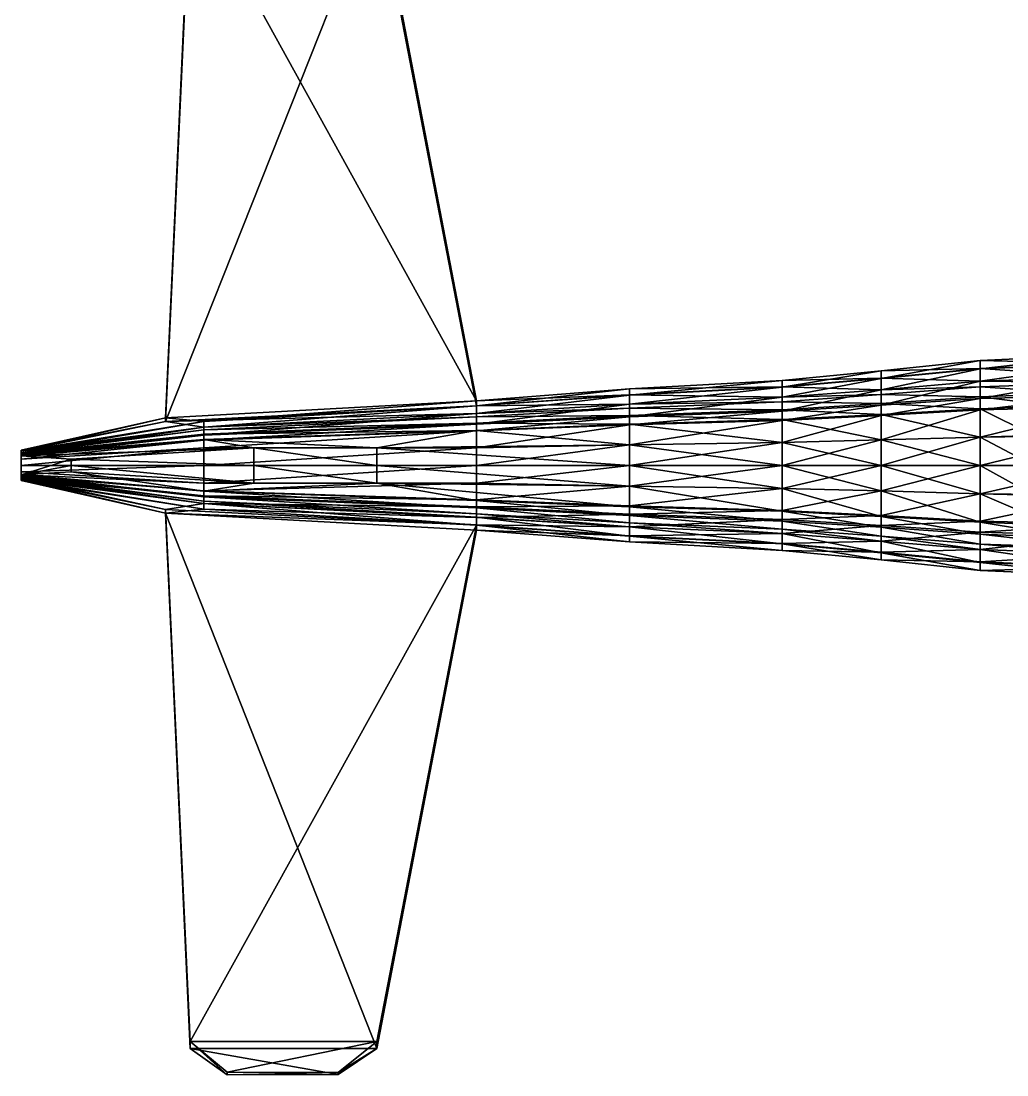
# Model space of a CAD drawing. Header units: metres. Extents: x -3.91 to 3.91, y -4.71 to 4.71.
# Drawn here: x -3.913 to -1.047, y -1.773 to 1.293 of the extents above; entities that cross this region are included whole.
import ezdxf

# ---------------------------------------------------------------- set-up
doc = ezdxf.new("R2010")
doc.units = ezdxf.units.M

msp = doc.modelspace()

# ---------------------------------------------------------------- linework, layer by layer
for points in [[(-2.5889, 0.1881), (-3.4933, 0.1386), (-3.4212, 1.6966), (-2.5889, 0.1881)], [(-3.4933, 0.1386), (-3.4212, 1.6758), (-3.4212, 1.6966), (-3.4933, 0.1386)], [(-2.5889, 0.1881), (-3.4212, 1.6966), (-2.8785, 1.6967), (-2.5889, 0.1881)], [(-2.5889, 0.1737), (-2.5889, 0.1881), (-2.8785, 1.6967), (-2.5889, 0.1737)], [(-2.5889, 0.1737), (-2.8785, 1.6967), (-2.8785, 1.676), (-2.5889, 0.1737)], [(-3.4933, 0.128), (-2.5889, 0.1737), (-2.8785, 1.676), (-3.4933, 0.128)], [(-3.4933, 0.128), (-2.8785, 1.676), (-3.4212, 1.6758), (-3.4933, 0.128)], [(-3.4933, 0.1386), (-3.4933, 0.128), (-3.4212, 1.6758), (-3.4933, 0.1386)], [(-0.7651, 0.2969), (-0.7651, 0.3216), (-1.1246, 0.3055), (-0.7651, 0.2969)], [(-0.7651, 0.3216), (-0.7651, 0.2956), (-1.1246, 0.2808), (-0.7651, 0.3216)], [(-0.7651, 0.3216), (-1.1246, 0.2808), (-1.1246, 0.3055), (-0.7651, 0.3216)], [(-1.1246, 0.282), (-1.1246, 0.3055), (-1.4124, 0.2749), (-1.1246, 0.282)], [(-1.1246, 0.3055), (-1.1246, 0.2808), (-1.4124, 0.2528), (-1.1246, 0.3055)], [(-1.1246, 0.3055), (-1.4124, 0.2528), (-1.4124, 0.2749), (-1.1246, 0.3055)], [(-1.1246, 0.2448), (-1.1246, 0.282), (-1.4124, 0.2538), (-1.1246, 0.2448)], [(-1.1246, 0.282), (-1.4124, 0.2749), (-1.4124, 0.2538), (-1.1246, 0.282)], [(-1.1246, 0.2808), (-1.1246, 0.2448), (-1.4124, 0.2203), (-1.1246, 0.2808)], [(-1.1246, 0.2808), (-1.4124, 0.2203), (-1.4124, 0.2528), (-1.1246, 0.2808)], [(-0.7651, 0.2969), (-1.1246, 0.3055), (-1.1246, 0.282), (-0.7651, 0.2969)], [(-0.7651, 0.2577), (-0.7651, 0.2969), (-1.1246, 0.282), (-0.7651, 0.2577)], [(-0.7651, 0.2956), (-0.7651, 0.2577), (-1.1246, 0.2448), (-0.7651, 0.2956)], [(-0.7651, 0.2956), (-1.1246, 0.2448), (-1.1246, 0.2808), (-0.7651, 0.2956)], [(-0.7651, 0.2577), (-1.1246, 0.282), (-1.1246, 0.2448), (-0.7651, 0.2577)], [(-1.7001, 0.2284), (-1.7001, 0.2474), (-2.1435, 0.2227), (-1.7001, 0.2284)], [(-1.7001, 0.2474), (-1.7001, 0.2275), (-2.1435, 0.2047), (-1.7001, 0.2474)], [(-1.7001, 0.2474), (-2.1435, 0.2047), (-2.1435, 0.2227), (-1.7001, 0.2474)], [(-1.4124, 0.2538), (-1.4124, 0.2749), (-1.7001, 0.2474), (-1.4124, 0.2538)], [(-1.4124, 0.2749), (-1.4124, 0.2528), (-1.7001, 0.2275), (-1.4124, 0.2749)], [(-1.4124, 0.2749), (-1.7001, 0.2275), (-1.7001, 0.2474), (-1.4124, 0.2749)], [(-1.4124, 0.2203), (-1.4124, 0.2538), (-1.7001, 0.2284), (-1.4124, 0.2203)], [(-1.4124, 0.2538), (-1.7001, 0.2474), (-1.7001, 0.2284), (-1.4124, 0.2538)], [(-1.4124, 0.2528), (-1.4124, 0.2203), (-1.7001, 0.1983), (-1.4124, 0.2528)], [(-1.4124, 0.2528), (-1.7001, 0.1983), (-1.7001, 0.2275), (-1.4124, 0.2528)], [(-1.1246, 0.2448), (-1.4124, 0.2538), (-1.4124, 0.2203), (-1.1246, 0.2448)], [(-0.7651, 0.2577), (-0.7651, 0.2046), (-1.1246, 0.1943), (-0.7651, 0.2577)], [(-0.7651, 0.2577), (-1.1246, 0.1943), (-1.1246, 0.2448), (-0.7651, 0.2577)], [(-0.7651, 0.2408), (-0.7651, 0.2577), (-1.1246, 0.2448), (-0.7651, 0.2408)], [(-2.1435, 0.2056), (-2.1435, 0.2227), (-2.5889, 0.1881), (-2.1435, 0.2056)], [(-2.1435, 0.2227), (-2.1435, 0.2047), (-2.5889, 0.173), (-2.1435, 0.2227)], [(-2.1435, 0.2227), (-2.5889, 0.173), (-2.5889, 0.1881), (-2.1435, 0.2227)], [(-1.7001, 0.1983), (-1.7001, 0.2284), (-2.1435, 0.2056), (-1.7001, 0.1983)], [(-1.7001, 0.2284), (-2.1435, 0.2227), (-2.1435, 0.2056), (-1.7001, 0.2284)], [(-1.7001, 0.2275), (-1.7001, 0.1983), (-2.1435, 0.1785), (-1.7001, 0.2275)], [(-1.7001, 0.2275), (-2.1435, 0.1785), (-2.1435, 0.2047), (-1.7001, 0.2275)], [(-1.4124, 0.2203), (-1.7001, 0.2284), (-1.7001, 0.1983), (-1.4124, 0.2203)], [(-1.4124, 0.2059), (-1.4124, 0.2203), (-1.7001, 0.1983), (-1.4124, 0.2059)], [(-1.4124, 0.2203), (-1.4124, 0.1749), (-1.7001, 0.1574), (-1.4124, 0.2203)], [(-1.4124, 0.2203), (-1.7001, 0.1574), (-1.7001, 0.1983), (-1.4124, 0.2203)], [(-1.1246, 0.2448), (-1.1246, 0.1943), (-1.4124, 0.1749), (-1.1246, 0.2448)], [(-1.1246, 0.2448), (-1.4124, 0.1749), (-1.4124, 0.2203), (-1.1246, 0.2448)], [(-1.1246, 0.2288), (-1.1246, 0.2448), (-1.4124, 0.2203), (-1.1246, 0.2288)], [(-1.1246, 0.1998), (-1.1246, 0.2288), (-1.4124, 0.2059), (-1.1246, 0.1998)], [(-1.1246, 0.2288), (-1.4124, 0.2203), (-1.4124, 0.2059), (-1.1246, 0.2288)], [(-0.7651, 0.2408), (-1.1246, 0.2448), (-1.1246, 0.2288), (-0.7651, 0.2408)], [(-0.8494, 0.2104), (-0.7651, 0.2408), (-1.1246, 0.2288), (-0.8494, 0.2104)], [(-0.8494, 0.2104), (-1.1246, 0.2288), (-1.1246, 0.1998), (-0.8494, 0.2104)], [(-2.5889, 0.1881), (-3.3816, 0.1275), (-3.4933, 0.1386), (-2.5889, 0.1881)], [(-2.5889, 0.1881), (-2.5889, 0.173), (-3.3816, 0.1275), (-2.5889, 0.1881)], [(-2.1435, 0.1784), (-2.1435, 0.2056), (-2.5889, 0.1737), (-2.1435, 0.1784)], [(-2.1435, 0.2056), (-2.5889, 0.1881), (-2.5889, 0.1737), (-2.1435, 0.2056)], [(-2.1435, 0.2047), (-2.1435, 0.1785), (-2.5889, 0.151), (-2.1435, 0.2047)], [(-2.1435, 0.2047), (-2.5889, 0.151), (-2.5889, 0.173), (-2.1435, 0.2047)], [(-1.7001, 0.1983), (-2.1435, 0.2056), (-2.1435, 0.1784), (-1.7001, 0.1983)], [(-1.7001, 0.1853), (-1.7001, 0.1983), (-2.1435, 0.1784), (-1.7001, 0.1853)], [(-1.7001, 0.1983), (-1.7001, 0.1574), (-2.1435, 0.1417), (-1.7001, 0.1983)], [(-1.7001, 0.1983), (-2.1435, 0.1417), (-2.1435, 0.1785), (-1.7001, 0.1983)], [(-1.7001, 0.1619), (-1.7001, 0.1853), (-2.1435, 0.1668), (-1.7001, 0.1619)], [(-1.7001, 0.1853), (-2.1435, 0.1784), (-2.1435, 0.1668), (-1.7001, 0.1853)], [(-1.4124, 0.1798), (-1.4124, 0.2059), (-1.7001, 0.1853), (-1.4124, 0.1798)], [(-1.4124, 0.2059), (-1.7001, 0.1983), (-1.7001, 0.1853), (-1.4124, 0.2059)], [(-1.4124, 0.1798), (-1.7001, 0.1853), (-1.7001, 0.1619), (-1.4124, 0.1798)], [(-1.1246, 0.1998), (-1.4124, 0.2059), (-1.4124, 0.1798), (-1.1246, 0.1998)], [(-1.1246, 0.1646), (-1.1246, 0.1998), (-1.4124, 0.1798), (-1.1246, 0.1646)], [(-1.1246, 0.1943), (-1.1246, 0.1619), (-1.4124, 0.1457), (-1.1246, 0.1943)], [(-1.1246, 0.1943), (-1.4124, 0.1457), (-1.4124, 0.1749), (-1.1246, 0.1943)], [(-0.9119, 0.1733), (-0.8494, 0.2104), (-1.1246, 0.1998), (-0.9119, 0.1733)], [(-0.7651, 0.2046), (-0.7651, 0.1704), (-1.1246, 0.1619), (-0.7651, 0.2046)], [(-0.7651, 0.2046), (-1.1246, 0.1619), (-1.1246, 0.1943), (-0.7651, 0.2046)], [(-0.9119, 0.1733), (-1.1246, 0.1998), (-1.1246, 0.1646), (-0.9119, 0.1733)], [(-2.5889, 0.1509), (-2.5889, 0.1737), (-3.4933, 0.128), (-2.5889, 0.1509)], [(-2.5889, 0.173), (-2.5889, 0.151), (-3.3816, 0.1112), (-2.5889, 0.173)], [(-2.5889, 0.173), (-3.3816, 0.1112), (-3.3816, 0.1275), (-2.5889, 0.173)], [(-2.1435, 0.1785), (-2.1435, 0.1417), (-2.5889, 0.1201), (-2.1435, 0.1785)], [(-2.1435, 0.1785), (-2.5889, 0.1201), (-2.5889, 0.151), (-2.1435, 0.1785)], [(-2.1435, 0.1668), (-2.1435, 0.1784), (-2.5889, 0.1509), (-2.1435, 0.1668)], [(-2.1435, 0.1784), (-2.5889, 0.1737), (-2.5889, 0.1509), (-2.1435, 0.1784)], [(-2.1435, 0.1457), (-2.1435, 0.1668), (-2.5889, 0.1411), (-2.1435, 0.1457)], [(-2.1435, 0.1668), (-2.5889, 0.1509), (-2.5889, 0.1411), (-2.1435, 0.1668)], [(-1.7001, 0.1619), (-2.1435, 0.1668), (-2.1435, 0.1457), (-1.7001, 0.1619)], [(-1.7001, 0.1333), (-1.7001, 0.1619), (-2.1435, 0.1457), (-1.7001, 0.1333)], [(-1.7001, 0.1574), (-1.7001, 0.1311), (-2.1435, 0.118), (-1.7001, 0.1574)], [(-1.7001, 0.1574), (-2.1435, 0.118), (-2.1435, 0.1417), (-1.7001, 0.1574)], [(-1.4124, 0.1481), (-1.4124, 0.1798), (-1.7001, 0.1619), (-1.4124, 0.1481)], [(-1.4124, 0.1749), (-1.4124, 0.1457), (-1.7001, 0.1311), (-1.4124, 0.1749)], [(-1.4124, 0.1749), (-1.7001, 0.1311), (-1.7001, 0.1574), (-1.4124, 0.1749)], [(-1.4124, 0.1481), (-1.7001, 0.1619), (-1.7001, 0.1333), (-1.4124, 0.1481)], [(-1.1246, 0.1646), (-1.4124, 0.1798), (-1.4124, 0.1481), (-1.1246, 0.1646)], [(-1.1246, 0.0824), (-1.1246, 0.1646), (-1.4124, 0.1481), (-1.1246, 0.0824)], [(-1.1246, 0.1619), (-1.1246, 0.0824), (-1.4124, 0.0742), (-1.1246, 0.1619)], [(-1.1246, 0.1619), (-1.4124, 0.0742), (-1.4124, 0.1457), (-1.1246, 0.1619)], [(-0.9686, 0.0867), (-0.9119, 0.1733), (-1.1246, 0.1646), (-0.9686, 0.0867)], [(-0.7651, 0.1704), (-0.7651, 0.0867), (-1.1246, 0.0824), (-0.7651, 0.1704)], [(-0.7651, 0.1704), (-1.1246, 0.0824), (-1.1246, 0.1619), (-0.7651, 0.1704)], [(-0.9686, 0.0867), (-1.1246, 0.1646), (-1.1246, 0.0824), (-0.9686, 0.0867)], [(-3.4933, 0.128), (-3.4933, 0.1386), (-3.9128, 0.044), (-3.4933, 0.128)], [(-3.4933, 0.1386), (-3.3816, 0.1275), (-3.9128, 0.0411), (-3.4933, 0.1386)], [(-3.4933, 0.1386), (-3.9128, 0.0411), (-3.9128, 0.044), (-3.4933, 0.1386)], [(-3.3816, 0.1112), (-3.4933, 0.128), (-3.9128, 0.0413), (-3.3816, 0.1112)], [(-3.4933, 0.128), (-3.9128, 0.044), (-3.9128, 0.0413), (-3.4933, 0.128)], [(-3.3816, 0.1275), (-3.3816, 0.1112), (-3.9128, 0.037), (-3.3816, 0.1275)], [(-3.3816, 0.1275), (-3.9128, 0.037), (-3.9128, 0.0411), (-3.3816, 0.1275)], [(-2.5889, 0.1509), (-3.4933, 0.128), (-3.3816, 0.1112), (-2.5889, 0.1509)], [(-2.5889, 0.151), (-2.5889, 0.1201), (-3.3816, 0.0885), (-2.5889, 0.151)], [(-2.5889, 0.151), (-3.3816, 0.0885), (-3.3816, 0.1112), (-2.5889, 0.151)], [(-2.5889, 0.1411), (-2.5889, 0.1509), (-3.3816, 0.1112), (-2.5889, 0.1411)], [(-2.5889, 0.1234), (-2.5889, 0.1411), (-3.3816, 0.104), (-2.5889, 0.1234)], [(-2.5889, 0.1411), (-3.3816, 0.1112), (-3.3816, 0.104), (-2.5889, 0.1411)], [(-2.5889, 0.1018), (-2.5889, 0.1234), (-3.3816, 0.0909), (-2.5889, 0.1018)], [(-2.5889, 0.1234), (-3.3816, 0.104), (-3.3816, 0.0909), (-2.5889, 0.1234)], [(-2.1435, 0.12), (-2.1435, 0.1457), (-2.5889, 0.1234), (-2.1435, 0.12)], [(-2.1435, 0.1457), (-2.5889, 0.1411), (-2.5889, 0.1234), (-2.1435, 0.1457)], [(-2.1435, 0.1417), (-2.1435, 0.118), (-2.5889, 0.1002), (-2.1435, 0.1417)], [(-2.1435, 0.1417), (-2.5889, 0.1002), (-2.5889, 0.1201), (-2.1435, 0.1417)], [(-2.1435, 0.12), (-2.5889, 0.1234), (-2.5889, 0.1018), (-2.1435, 0.12)], [(-1.7001, 0.1333), (-2.1435, 0.1457), (-2.1435, 0.12), (-1.7001, 0.1333)], [(-1.7001, 0.0667), (-1.7001, 0.1333), (-2.1435, 0.12), (-1.7001, 0.0667)], [(-1.7001, 0.1311), (-1.7001, 0.0667), (-2.1435, 0.0601), (-1.7001, 0.1311)], [(-1.7001, 0.1311), (-2.1435, 0.0601), (-2.1435, 0.118), (-1.7001, 0.1311)], [(-1.4124, 0.0742), (-1.4124, 0.1481), (-1.7001, 0.1333), (-1.4124, 0.0742)], [(-1.4124, 0.1457), (-1.4124, 0.0742), (-1.7001, 0.0667), (-1.4124, 0.1457)], [(-1.4124, 0.1457), (-1.7001, 0.0667), (-1.7001, 0.1311), (-1.4124, 0.1457)], [(-1.4124, 0.0742), (-1.7001, 0.1333), (-1.7001, 0.0667), (-1.4124, 0.0742)], [(-1.1246, 0.0824), (-1.4124, 0.1481), (-1.4124, 0.0742), (-1.1246, 0.0824)], [(-3.3816, 0.104), (-3.3816, 0.1112), (-3.9128, 0.037), (-3.3816, 0.104)], [(-3.3816, 0.1112), (-3.9128, 0.0413), (-3.9128, 0.037), (-3.3816, 0.1112)], [(-3.3816, 0.1112), (-3.3816, 0.0885), (-3.9128, 0.0312), (-3.3816, 0.1112)], [(-3.3816, 0.1112), (-3.9128, 0.0312), (-3.9128, 0.037), (-3.3816, 0.1112)], [(-3.3816, 0.104), (-3.9128, 0.037), (-3.9128, 0.0351), (-3.3816, 0.104)], [(-3.3816, 0.0909), (-3.3816, 0.104), (-3.9128, 0.0351), (-3.3816, 0.0909)], [(-2.5889, 0.1201), (-2.5889, 0.1002), (-3.3816, 0.0738), (-2.5889, 0.1201)], [(-2.5889, 0.1201), (-3.3816, 0.0738), (-3.3816, 0.0885), (-2.5889, 0.1201)], [(-2.5889, 0.1018), (-3.3816, 0.0909), (-3.3816, 0.075), (-2.5889, 0.1018)], [(-2.8783, 0.0515), (-2.5889, 0.1018), (-3.3816, 0.075), (-2.8783, 0.0515)], [(-2.5889, 0.1002), (-2.5889, 0.0515), (-3.3816, 0.0515), (-2.5889, 0.1002)], [(-2.5889, 0.1002), (-3.3816, 0.0515), (-3.3816, 0.0738), (-2.5889, 0.1002)], [(-2.1435, 0.0601), (-2.5889, 0.1018), (-2.8783, 0.0515), (-2.1435, 0.0601)], [(-2.1435, 0.0601), (-2.1435, 0.12), (-2.5889, 0.1018), (-2.1435, 0.0601)], [(-2.1435, 0.118), (-2.1435, 0.0601), (-2.5889, 0.0515), (-2.1435, 0.118)], [(-2.1435, 0.118), (-2.5889, 0.0515), (-2.5889, 0.1002), (-2.1435, 0.118)], [(-1.7001, 0.0667), (-2.1435, 0.12), (-2.1435, 0.0601), (-1.7001, 0.0667)], [(-3.3816, 0.075), (-3.3816, 0.0909), (-3.9128, 0.0318), (-3.3816, 0.075)], [(-3.3816, 0.0909), (-3.9128, 0.0351), (-3.9128, 0.0318), (-3.3816, 0.0909)], [(-3.3816, 0.0885), (-3.3816, 0.0738), (-3.9128, 0.0274), (-3.3816, 0.0885)], [(-3.3816, 0.0885), (-3.9128, 0.0274), (-3.9128, 0.0312), (-3.3816, 0.0885)], [(-3.2359, 0.0515), (-3.3816, 0.075), (-3.9128, 0.0277), (-3.2359, 0.0515)], [(-3.3816, 0.075), (-3.9128, 0.0318), (-3.9128, 0.0277), (-3.3816, 0.075)], [(-3.3816, 0.0738), (-3.3816, 0.0515), (-3.9128, 0.0182), (-3.3816, 0.0738)], [(-3.3816, 0.0738), (-3.9128, 0.0182), (-3.9128, 0.0274), (-3.3816, 0.0738)], [(-2.8783, 0.0515), (-3.3816, 0.075), (-3.2359, 0.0515), (-2.8783, 0.0515)], [(-1.7001, 0), (-1.7001, 0.0667), (-2.1435, 0.0601), (-1.7001, 0)], [(-1.7001, 0.0667), (-1.7001, 0), (-2.1435, 0), (-1.7001, 0.0667)], [(-1.7001, 0.0667), (-2.1435, 0), (-2.1435, 0.0601), (-1.7001, 0.0667)], [(-1.4124, 0.0742), (-1.4124, 0), (-1.7001, 0), (-1.4124, 0.0742)], [(-1.4124, 0.0742), (-1.7001, 0), (-1.7001, 0.0667), (-1.4124, 0.0742)], [(-1.4124, 0), (-1.4124, 0.0742), (-1.7001, 0.0667), (-1.4124, 0)], [(-1.4124, 0), (-1.7001, 0.0667), (-1.7001, 0), (-1.4124, 0)], [(-1.1246, 0.0824), (-1.1246, 0), (-1.4124, 0), (-1.1246, 0.0824)], [(-1.1246, 0.0824), (-1.4124, 0), (-1.4124, 0.0742), (-1.1246, 0.0824)], [(-1.1246, 0), (-1.1246, 0.0824), (-1.4124, 0.0742), (-1.1246, 0)], [(-1.1246, 0), (-1.4124, 0.0742), (-1.4124, 0), (-1.1246, 0)], [(-0.7651, 0.0867), (-0.7651, 0), (-1.1246, 0), (-0.7651, 0.0867)], [(-0.7651, 0.0867), (-1.1246, 0), (-1.1246, 0.0824), (-0.7651, 0.0867)], [(-0.9686, 0), (-0.9686, 0.0867), (-1.1246, 0.0824), (-0.9686, 0)], [(-0.9686, 0), (-1.1246, 0.0824), (-1.1246, 0), (-0.9686, 0)], [(-3.3816, 0.0515), (-3.3816, 0), (-3.9128, 0), (-3.3816, 0.0515)], [(-3.3816, 0.0515), (-3.9128, 0), (-3.9128, 0.0182), (-3.3816, 0.0515)], [(-3.2359, 0.0515), (-3.9128, 0.0277), (-3.7671, 0.0182), (-3.2359, 0.0515)], [(-3.9128, 0.0413), (-3.9128, 0.044), (-3.9128, -0.044), (-3.9128, 0.0413)], [(-3.9128, 0.044), (-3.9128, 0.0411), (-3.9128, -0.0411), (-3.9128, 0.044)], [(-3.9128, 0.044), (-3.9128, -0.0411), (-3.9128, -0.044), (-3.9128, 0.044)], [(-3.9128, 0.037), (-3.9128, 0.0413), (-3.9128, -0.0413), (-3.9128, 0.037)], [(-3.9128, 0.0413), (-3.9128, -0.044), (-3.9128, -0.0413), (-3.9128, 0.0413)], [(-3.9128, 0.0411), (-3.9128, 0.037), (-3.9128, -0.037), (-3.9128, 0.0411)], [(-3.9128, 0.0411), (-3.9128, -0.037), (-3.9128, -0.0411), (-3.9128, 0.0411)], [(-3.9128, 0.0351), (-3.9128, 0.037), (-3.9128, -0.037), (-3.9128, 0.0351)], [(-3.9128, 0.037), (-3.9128, -0.0413), (-3.9128, -0.037), (-3.9128, 0.037)], [(-3.9128, 0.037), (-3.9128, 0.0312), (-3.9128, -0.0312), (-3.9128, 0.037)], [(-3.9128, 0.037), (-3.9128, -0.0312), (-3.9128, -0.037), (-3.9128, 0.037)], [(-3.9128, 0.0318), (-3.9128, 0.0351), (-3.9128, -0.0351), (-3.9128, 0.0318)], [(-3.9128, 0.0351), (-3.9128, -0.037), (-3.9128, -0.0351), (-3.9128, 0.0351)], [(-3.9128, 0.0277), (-3.9128, 0.0318), (-3.9128, -0.0318), (-3.9128, 0.0277)], [(-3.9128, 0.0318), (-3.9128, -0.0351), (-3.9128, -0.0318), (-3.9128, 0.0318)], [(-3.9128, 0.0312), (-3.9128, 0.0274), (-3.9128, -0.0274), (-3.9128, 0.0312)], [(-3.9128, 0.0312), (-3.9128, -0.0274), (-3.9128, -0.0312), (-3.9128, 0.0312)], [(-3.2359, 0), (-3.2359, 0.0515), (-3.7671, 0.0182), (-3.2359, 0)], [(-2.5889, 0.0515), (-2.5889, 0), (-3.3816, 0), (-2.5889, 0.0515)], [(-2.5889, 0.0515), (-3.3816, 0), (-3.3816, 0.0515), (-2.5889, 0.0515)], [(-2.8783, 0), (-2.8783, 0.0515), (-3.2359, 0.0515), (-2.8783, 0)], [(-2.8783, 0), (-3.2359, 0.0515), (-3.2359, 0), (-2.8783, 0)], [(-2.1435, 0), (-2.1435, 0.0601), (-2.8783, 0.0515), (-2.1435, 0)], [(-2.1435, 0), (-2.8783, 0.0515), (-2.8783, 0), (-2.1435, 0)], [(-2.1435, 0.0601), (-2.1435, 0), (-2.5889, 0), (-2.1435, 0.0601)], [(-2.1435, 0.0601), (-2.5889, 0), (-2.5889, 0.0515), (-2.1435, 0.0601)], [(-1.7001, 0), (-2.1435, 0.0601), (-2.1435, 0), (-1.7001, 0)], [(-3.7671, 0.0182), (-3.9128, 0.0277), (-3.9128, -0.0277), (-3.7671, 0.0182)], [(-3.9128, 0.0277), (-3.9128, -0.0318), (-3.9128, -0.0277), (-3.9128, 0.0277)], [(-3.9128, 0.0274), (-3.9128, 0.0182), (-3.9128, 0), (-3.9128, 0.0274)], [(-3.9128, 0.0274), (-3.9128, 0), (-3.9128, -0.0274), (-3.9128, 0.0274)], [(-3.9128, 0.0274), (-3.9128, 0), (-3.9128, -0.0274), (-3.9128, 0.0274)], [(-3.7671, 0.0182), (-3.9128, -0.0277), (-3.7671, 0), (-3.7671, 0.0182)], [(-3.2359, 0), (-3.7671, 0.0182), (-3.7671, 0), (-3.2359, 0)], [(-3.9128, -0.0182), (-3.9128, 0), (-3.3816, 0), (-3.9128, -0.0182)], [(-3.9128, -0.0182), (-3.3816, 0), (-3.3816, -0.0515), (-3.9128, -0.0182)], [(-3.7671, 0), (-3.9128, -0.0277), (-3.7671, -0.0182), (-3.7671, 0)], [(-3.9128, -0.0274), (-3.9128, 0), (-3.9128, -0.0182), (-3.9128, -0.0274)], [(-3.9128, -0.0274), (-3.9128, -0.0182), (-3.3816, -0.0515), (-3.9128, -0.0274)], [(-3.7671, -0.0182), (-3.9128, -0.0277), (-3.3816, -0.075), (-3.7671, -0.0182)], [(-3.9128, -0.0312), (-3.9128, -0.0274), (-3.3816, -0.0738), (-3.9128, -0.0312)], [(-3.9128, -0.0274), (-3.3816, -0.0515), (-3.3816, -0.0738), (-3.9128, -0.0274)], [(-3.9128, -0.0277), (-3.9128, -0.0318), (-3.3816, -0.0909), (-3.9128, -0.0277)], [(-3.9128, -0.0277), (-3.3816, -0.0909), (-3.3816, -0.075), (-3.9128, -0.0277)], [(-3.7671, 0), (-3.7671, -0.0182), (-3.2359, -0.0515), (-3.7671, 0)], [(-3.7671, 0), (-3.2359, -0.0515), (-3.2359, 0), (-3.7671, 0)], [(-3.7671, -0.0182), (-3.3816, -0.075), (-3.2359, -0.0515), (-3.7671, -0.0182)], [(-3.3816, -0.0515), (-3.3816, 0), (-2.5889, 0), (-3.3816, -0.0515)], [(-3.3816, -0.0515), (-2.5889, 0), (-2.5889, -0.0515), (-3.3816, -0.0515)], [(-3.2359, 0), (-3.2359, -0.0515), (-2.8783, -0.0515), (-3.2359, 0)], [(-3.2359, 0), (-2.8783, -0.0515), (-2.8783, 0), (-3.2359, 0)], [(-2.8783, 0), (-2.8783, -0.0515), (-2.1435, -0.0601), (-2.8783, 0)], [(-2.8783, 0), (-2.1435, -0.0601), (-2.1435, 0), (-2.8783, 0)], [(-2.5889, -0.0515), (-2.5889, 0), (-2.1435, 0), (-2.5889, -0.0515)], [(-2.5889, -0.0515), (-2.1435, 0), (-2.1435, -0.0601), (-2.5889, -0.0515)], [(-2.1435, 0), (-2.1435, -0.0601), (-1.7001, -0.0667), (-2.1435, 0)], [(-2.1435, 0), (-1.7001, -0.0667), (-1.7001, 0), (-2.1435, 0)], [(-2.1435, -0.0601), (-2.1435, 0), (-1.7001, 0), (-2.1435, -0.0601)], [(-2.1435, -0.0601), (-1.7001, 0), (-1.7001, -0.0667), (-2.1435, -0.0601)], [(-1.7001, -0.0667), (-1.7001, 0), (-1.4124, 0), (-1.7001, -0.0667)], [(-1.7001, -0.0667), (-1.4124, 0), (-1.4124, -0.0742), (-1.7001, -0.0667)], [(-1.7001, 0), (-1.7001, -0.0667), (-1.4124, -0.0742), (-1.7001, 0)], [(-1.7001, 0), (-1.4124, -0.0742), (-1.4124, 0), (-1.7001, 0)], [(-1.4124, -0.0742), (-1.4124, 0), (-1.1246, 0), (-1.4124, -0.0742)], [(-1.4124, -0.0742), (-1.1246, 0), (-1.1246, -0.0824), (-1.4124, -0.0742)], [(-1.4124, 0), (-1.4124, -0.0742), (-1.1246, -0.0824), (-1.4124, 0)], [(-1.4124, 0), (-1.1246, -0.0824), (-1.1246, 0), (-1.4124, 0)], [(-1.1246, -0.0824), (-1.1246, 0), (-0.7651, 0), (-1.1246, -0.0824)], [(-1.1246, -0.0824), (-0.7651, 0), (-0.7651, -0.0867), (-1.1246, -0.0824)], [(-1.1246, 0), (-1.1246, -0.0824), (-0.9686, -0.0867), (-1.1246, 0)], [(-1.1246, 0), (-0.9686, -0.0867), (-0.9686, 0), (-1.1246, 0)], [(-3.9128, -0.037), (-3.9128, -0.0312), (-3.3816, -0.0885), (-3.9128, -0.037)], [(-3.9128, -0.0312), (-3.3816, -0.0738), (-3.3816, -0.0885), (-3.9128, -0.0312)], [(-3.9128, -0.0318), (-3.9128, -0.0351), (-3.3816, -0.104), (-3.9128, -0.0318)], [(-3.9128, -0.0318), (-3.3816, -0.104), (-3.3816, -0.0909), (-3.9128, -0.0318)], [(-3.9128, -0.0351), (-3.9128, -0.037), (-3.3816, -0.1112), (-3.9128, -0.0351)], [(-3.9128, -0.0351), (-3.3816, -0.1112), (-3.3816, -0.104), (-3.9128, -0.0351)], [(-3.9128, -0.037), (-3.9128, -0.0413), (-3.4933, -0.128), (-3.9128, -0.037)], [(-3.9128, -0.037), (-3.4933, -0.128), (-3.3816, -0.1112), (-3.9128, -0.037)], [(-3.9128, -0.0411), (-3.9128, -0.037), (-3.3816, -0.1112), (-3.9128, -0.0411)], [(-3.9128, -0.037), (-3.3816, -0.0885), (-3.3816, -0.1112), (-3.9128, -0.037)], [(-3.9128, -0.044), (-3.9128, -0.0411), (-3.3816, -0.1275), (-3.9128, -0.044)], [(-3.9128, -0.0411), (-3.3816, -0.1112), (-3.3816, -0.1275), (-3.9128, -0.0411)], [(-3.9128, -0.0413), (-3.9128, -0.044), (-3.4933, -0.1386), (-3.9128, -0.0413)], [(-3.9128, -0.0413), (-3.4933, -0.1386), (-3.4933, -0.128), (-3.9128, -0.0413)], [(-3.9128, -0.044), (-3.3816, -0.1275), (-3.4933, -0.1386), (-3.9128, -0.044)], [(-3.3816, -0.0738), (-3.3816, -0.0515), (-2.5889, -0.0515), (-3.3816, -0.0738)], [(-3.3816, -0.0738), (-2.5889, -0.0515), (-2.5889, -0.1002), (-3.3816, -0.0738)], [(-3.2359, -0.0515), (-3.3816, -0.075), (-2.8783, -0.0515), (-3.2359, -0.0515)], [(-3.3816, -0.075), (-2.5889, -0.1018), (-2.8783, -0.0515), (-3.3816, -0.075)], [(-2.8783, -0.0515), (-2.5889, -0.1018), (-2.1435, -0.12), (-2.8783, -0.0515)], [(-2.8783, -0.0515), (-2.1435, -0.12), (-2.1435, -0.0601), (-2.8783, -0.0515)], [(-2.5889, -0.1002), (-2.5889, -0.0515), (-2.1435, -0.0601), (-2.5889, -0.1002)], [(-2.5889, -0.1002), (-2.1435, -0.0601), (-2.1435, -0.118), (-2.5889, -0.1002)], [(-2.1435, -0.0601), (-2.1435, -0.12), (-1.7001, -0.1333), (-2.1435, -0.0601)], [(-2.1435, -0.0601), (-1.7001, -0.1333), (-1.7001, -0.0667), (-2.1435, -0.0601)], [(-2.1435, -0.118), (-2.1435, -0.0601), (-1.7001, -0.0667), (-2.1435, -0.118)], [(-3.3816, -0.0885), (-3.3816, -0.0738), (-2.5889, -0.1002), (-3.3816, -0.0885)], [(-3.3816, -0.075), (-3.3816, -0.0909), (-2.5889, -0.1234), (-3.3816, -0.075)], [(-3.3816, -0.075), (-2.5889, -0.1234), (-2.5889, -0.1018), (-3.3816, -0.075)], [(-3.3816, -0.1112), (-3.3816, -0.0885), (-2.5889, -0.1201), (-3.3816, -0.1112)], [(-3.3816, -0.0885), (-2.5889, -0.1002), (-2.5889, -0.1201), (-3.3816, -0.0885)], [(-3.3816, -0.0909), (-3.3816, -0.104), (-2.5889, -0.1411), (-3.3816, -0.0909)], [(-3.3816, -0.0909), (-2.5889, -0.1411), (-2.5889, -0.1234), (-3.3816, -0.0909)], [(-2.1435, -0.118), (-1.7001, -0.0667), (-1.7001, -0.1311), (-2.1435, -0.118)], [(-1.7001, -0.1311), (-1.7001, -0.0667), (-1.4124, -0.0742), (-1.7001, -0.1311)], [(-1.7001, -0.0667), (-1.7001, -0.1333), (-1.4124, -0.1481), (-1.7001, -0.0667)], [(-1.7001, -0.0667), (-1.4124, -0.1481), (-1.4124, -0.0742), (-1.7001, -0.0667)], [(-1.7001, -0.1311), (-1.4124, -0.0742), (-1.4124, -0.1457), (-1.7001, -0.1311)], [(-1.4124, -0.1457), (-1.4124, -0.0742), (-1.1246, -0.0824), (-1.4124, -0.1457)], [(-1.4124, -0.0742), (-1.4124, -0.1481), (-1.1246, -0.1646), (-1.4124, -0.0742)], [(-1.4124, -0.0742), (-1.1246, -0.1646), (-1.1246, -0.0824), (-1.4124, -0.0742)], [(-1.4124, -0.1457), (-1.1246, -0.0824), (-1.1246, -0.1619), (-1.4124, -0.1457)], [(-1.1246, -0.1619), (-1.1246, -0.0824), (-0.7651, -0.0867), (-1.1246, -0.1619)], [(-1.1246, -0.0824), (-1.1246, -0.1646), (-0.9119, -0.1733), (-1.1246, -0.0824)], [(-1.1246, -0.0824), (-0.9119, -0.1733), (-0.9686, -0.0867), (-1.1246, -0.0824)], [(-1.1246, -0.1619), (-0.7651, -0.0867), (-0.7651, -0.1704), (-1.1246, -0.1619)], [(-3.3816, -0.1112), (-3.4933, -0.128), (-2.5889, -0.1737), (-3.3816, -0.1112)], [(-3.3816, -0.104), (-3.3816, -0.1112), (-2.5889, -0.1509), (-3.3816, -0.104)], [(-3.3816, -0.104), (-2.5889, -0.1509), (-2.5889, -0.1411), (-3.3816, -0.104)], [(-3.3816, -0.1275), (-3.3816, -0.1112), (-2.5889, -0.151), (-3.3816, -0.1275)], [(-3.3816, -0.1112), (-2.5889, -0.1201), (-2.5889, -0.151), (-3.3816, -0.1112)], [(-3.3816, -0.1112), (-2.5889, -0.1737), (-2.5889, -0.1509), (-3.3816, -0.1112)], [(-2.5889, -0.1201), (-2.5889, -0.1002), (-2.1435, -0.118), (-2.5889, -0.1201)], [(-2.5889, -0.1018), (-2.5889, -0.1234), (-2.1435, -0.1457), (-2.5889, -0.1018)], [(-2.5889, -0.1018), (-2.1435, -0.1457), (-2.1435, -0.12), (-2.5889, -0.1018)], [(-2.5889, -0.1201), (-2.1435, -0.118), (-2.1435, -0.1417), (-2.5889, -0.1201)], [(-2.5889, -0.151), (-2.5889, -0.1201), (-2.1435, -0.1417), (-2.5889, -0.151)], [(-2.1435, -0.1417), (-2.1435, -0.118), (-1.7001, -0.1311), (-2.1435, -0.1417)], [(-2.1435, -0.12), (-2.1435, -0.1457), (-1.7001, -0.1619), (-2.1435, -0.12)], [(-2.1435, -0.12), (-1.7001, -0.1619), (-1.7001, -0.1333), (-2.1435, -0.12)], [(-3.4933, -0.1386), (-3.3816, -0.1275), (-2.5889, -0.173), (-3.4933, -0.1386)], [(-3.4212, -1.6758), (-2.5889, -0.1737), (-3.4933, -0.128), (-3.4212, -1.6758)], [(-3.4212, -1.6966), (-3.4212, -1.6758), (-3.4933, -0.128), (-3.4212, -1.6966)], [(-3.4212, -1.6966), (-3.4933, -0.128), (-3.4933, -0.1386), (-3.4212, -1.6966)], [(-3.4933, -0.1386), (-2.5889, -0.173), (-2.5889, -0.1881), (-3.4933, -0.1386)], [(-2.8785, -1.6967), (-3.4212, -1.6966), (-3.4933, -0.1386), (-2.8785, -1.6967)], [(-2.8785, -1.6967), (-3.4933, -0.1386), (-2.5889, -0.1881), (-2.8785, -1.6967)], [(-3.3816, -0.1275), (-2.5889, -0.151), (-2.5889, -0.173), (-3.3816, -0.1275)], [(-2.5889, -0.1234), (-2.5889, -0.1411), (-2.1435, -0.1668), (-2.5889, -0.1234)], [(-2.5889, -0.1234), (-2.1435, -0.1668), (-2.1435, -0.1457), (-2.5889, -0.1234)], [(-2.5889, -0.1411), (-2.5889, -0.1509), (-2.1435, -0.1784), (-2.5889, -0.1411)], [(-2.5889, -0.1411), (-2.1435, -0.1784), (-2.1435, -0.1668), (-2.5889, -0.1411)], [(-2.5889, -0.151), (-2.1435, -0.1417), (-2.1435, -0.1785), (-2.5889, -0.151)], [(-2.5889, -0.1509), (-2.5889, -0.1737), (-2.1435, -0.2056), (-2.5889, -0.1509)], [(-2.5889, -0.1509), (-2.1435, -0.2056), (-2.1435, -0.1784), (-2.5889, -0.1509)], [(-2.5889, -0.173), (-2.5889, -0.151), (-2.1435, -0.1785), (-2.5889, -0.173)], [(-2.1435, -0.1417), (-1.7001, -0.1311), (-1.7001, -0.1574), (-2.1435, -0.1417)], [(-2.1435, -0.1785), (-2.1435, -0.1417), (-1.7001, -0.1574), (-2.1435, -0.1785)], [(-2.1435, -0.1457), (-2.1435, -0.1668), (-1.7001, -0.1853), (-2.1435, -0.1457)], [(-2.1435, -0.1457), (-1.7001, -0.1853), (-1.7001, -0.1619), (-2.1435, -0.1457)], [(-1.7001, -0.1574), (-1.7001, -0.1311), (-1.4124, -0.1457), (-1.7001, -0.1574)], [(-1.7001, -0.1333), (-1.7001, -0.1619), (-1.4124, -0.1798), (-1.7001, -0.1333)], [(-1.7001, -0.1333), (-1.4124, -0.1798), (-1.4124, -0.1481), (-1.7001, -0.1333)], [(-1.7001, -0.1574), (-1.4124, -0.1457), (-1.4124, -0.1749), (-1.7001, -0.1574)], [(-1.4124, -0.1749), (-1.4124, -0.1457), (-1.1246, -0.1619), (-1.4124, -0.1749)], [(-1.4124, -0.1481), (-1.4124, -0.1798), (-1.1246, -0.1998), (-1.4124, -0.1481)], [(-1.4124, -0.1481), (-1.1246, -0.1998), (-1.1246, -0.1646), (-1.4124, -0.1481)], [(-3.4212, -1.6758), (-2.8785, -1.676), (-2.5889, -0.1737), (-3.4212, -1.6758)], [(-2.8785, -1.676), (-2.5889, -0.1881), (-2.5889, -0.1737), (-2.8785, -1.676)], [(-2.5889, -0.1881), (-2.5889, -0.173), (-2.1435, -0.2047), (-2.5889, -0.1881)], [(-2.5889, -0.173), (-2.1435, -0.1785), (-2.1435, -0.2047), (-2.5889, -0.173)], [(-2.5889, -0.1737), (-2.5889, -0.1881), (-2.1435, -0.2227), (-2.5889, -0.1737)], [(-2.5889, -0.1737), (-2.1435, -0.2227), (-2.1435, -0.2056), (-2.5889, -0.1737)], [(-2.1435, -0.1785), (-1.7001, -0.1574), (-1.7001, -0.1983), (-2.1435, -0.1785)], [(-2.1435, -0.1668), (-2.1435, -0.1784), (-1.7001, -0.1983), (-2.1435, -0.1668)], [(-2.1435, -0.1668), (-1.7001, -0.1983), (-1.7001, -0.1853), (-2.1435, -0.1668)], [(-2.1435, -0.1784), (-2.1435, -0.2056), (-1.7001, -0.2284), (-2.1435, -0.1784)], [(-2.1435, -0.1784), (-1.7001, -0.2284), (-1.7001, -0.1983), (-2.1435, -0.1784)], [(-2.1435, -0.2047), (-2.1435, -0.1785), (-1.7001, -0.1983), (-2.1435, -0.2047)], [(-1.7001, -0.1983), (-1.7001, -0.1574), (-1.4124, -0.1749), (-1.7001, -0.1983)], [(-1.7001, -0.1619), (-1.7001, -0.1853), (-1.4124, -0.2059), (-1.7001, -0.1619)], [(-1.7001, -0.1619), (-1.4124, -0.2059), (-1.4124, -0.1798), (-1.7001, -0.1619)], [(-1.7001, -0.1983), (-1.4124, -0.1749), (-1.4124, -0.2203), (-1.7001, -0.1983)], [(-1.4124, -0.1749), (-1.1246, -0.1619), (-1.1246, -0.1943), (-1.4124, -0.1749)], [(-1.4124, -0.2203), (-1.4124, -0.1749), (-1.1246, -0.1943), (-1.4124, -0.2203)], [(-1.4124, -0.1798), (-1.4124, -0.2059), (-1.1246, -0.2288), (-1.4124, -0.1798)], [(-1.4124, -0.1798), (-1.1246, -0.2288), (-1.1246, -0.1998), (-1.4124, -0.1798)], [(-1.1246, -0.1943), (-1.1246, -0.1619), (-0.7651, -0.1704), (-1.1246, -0.1943)], [(-1.1246, -0.1646), (-1.1246, -0.1998), (-0.8494, -0.2104), (-1.1246, -0.1646)], [(-1.1246, -0.1646), (-0.8494, -0.2104), (-0.9119, -0.1733), (-1.1246, -0.1646)], [(-1.1246, -0.1943), (-0.7651, -0.1704), (-0.7651, -0.2046), (-1.1246, -0.1943)], [(-2.8785, -1.676), (-2.8785, -1.6967), (-2.5889, -0.1881), (-2.8785, -1.676)], [(-2.5889, -0.1881), (-2.1435, -0.2047), (-2.1435, -0.2227), (-2.5889, -0.1881)], [(-2.1435, -0.2047), (-1.7001, -0.1983), (-1.7001, -0.2275), (-2.1435, -0.2047)], [(-2.1435, -0.2227), (-2.1435, -0.2047), (-1.7001, -0.2275), (-2.1435, -0.2227)], [(-2.1435, -0.2056), (-2.1435, -0.2227), (-1.7001, -0.2474), (-2.1435, -0.2056)], [(-2.1435, -0.2056), (-1.7001, -0.2474), (-1.7001, -0.2284), (-2.1435, -0.2056)], [(-1.7001, -0.1853), (-1.7001, -0.1983), (-1.4124, -0.2203), (-1.7001, -0.1853)], [(-1.7001, -0.1853), (-1.4124, -0.2203), (-1.4124, -0.2059), (-1.7001, -0.1853)], [(-1.7001, -0.1983), (-1.7001, -0.2284), (-1.4124, -0.2538), (-1.7001, -0.1983)], [(-1.7001, -0.1983), (-1.4124, -0.2538), (-1.4124, -0.2203), (-1.7001, -0.1983)], [(-1.7001, -0.2275), (-1.7001, -0.1983), (-1.4124, -0.2203), (-1.7001, -0.2275)], [(-1.4124, -0.2203), (-1.1246, -0.1943), (-1.1246, -0.2448), (-1.4124, -0.2203)], [(-1.4124, -0.2059), (-1.4124, -0.2203), (-1.1246, -0.2448), (-1.4124, -0.2059)], [(-1.4124, -0.2059), (-1.1246, -0.2448), (-1.1246, -0.2288), (-1.4124, -0.2059)], [(-1.1246, -0.2448), (-1.1246, -0.1943), (-0.7651, -0.2046), (-1.1246, -0.2448)], [(-1.1246, -0.1998), (-1.1246, -0.2288), (-0.7651, -0.2408), (-1.1246, -0.1998)], [(-1.1246, -0.1998), (-0.7651, -0.2408), (-0.8494, -0.2104), (-1.1246, -0.1998)], [(-1.1246, -0.2448), (-0.7651, -0.2046), (-0.7651, -0.2577), (-1.1246, -0.2448)], [(-2.1435, -0.2227), (-1.7001, -0.2275), (-1.7001, -0.2474), (-2.1435, -0.2227)], [(-1.7001, -0.2275), (-1.4124, -0.2203), (-1.4124, -0.2528), (-1.7001, -0.2275)], [(-1.7001, -0.2474), (-1.7001, -0.2275), (-1.4124, -0.2528), (-1.7001, -0.2474)], [(-1.7001, -0.2284), (-1.7001, -0.2474), (-1.4124, -0.2749), (-1.7001, -0.2284)], [(-1.7001, -0.2284), (-1.4124, -0.2749), (-1.4124, -0.2538), (-1.7001, -0.2284)], [(-1.4124, -0.2203), (-1.4124, -0.2538), (-1.1246, -0.282), (-1.4124, -0.2203)], [(-1.4124, -0.2203), (-1.1246, -0.282), (-1.1246, -0.2448), (-1.4124, -0.2203)], [(-1.4124, -0.2528), (-1.4124, -0.2203), (-1.1246, -0.2448), (-1.4124, -0.2528)], [(-1.4124, -0.2528), (-1.1246, -0.2448), (-1.1246, -0.2808), (-1.4124, -0.2528)], [(-1.1246, -0.2288), (-1.1246, -0.2448), (-0.7651, -0.2577), (-1.1246, -0.2288)], [(-1.1246, -0.2288), (-0.7651, -0.2577), (-0.7651, -0.2408), (-1.1246, -0.2288)], [(-1.1246, -0.2808), (-1.1246, -0.2448), (-0.7651, -0.2577), (-1.1246, -0.2808)], [(-1.1246, -0.2448), (-1.1246, -0.282), (-0.7651, -0.2969), (-1.1246, -0.2448)], [(-1.1246, -0.2448), (-0.7651, -0.2969), (-0.7651, -0.2577), (-1.1246, -0.2448)], [(-1.7001, -0.2474), (-1.4124, -0.2528), (-1.4124, -0.2749), (-1.7001, -0.2474)], [(-1.4124, -0.2749), (-1.4124, -0.2528), (-1.1246, -0.2808), (-1.4124, -0.2749)], [(-1.4124, -0.2538), (-1.4124, -0.2749), (-1.1246, -0.3055), (-1.4124, -0.2538)], [(-1.4124, -0.2538), (-1.1246, -0.3055), (-1.1246, -0.282), (-1.4124, -0.2538)], [(-1.4124, -0.2749), (-1.1246, -0.2808), (-1.1246, -0.3055), (-1.4124, -0.2749)], [(-1.1246, -0.2808), (-0.7651, -0.2577), (-0.7651, -0.2956), (-1.1246, -0.2808)], [(-1.1246, -0.3055), (-1.1246, -0.2808), (-0.7651, -0.2956), (-1.1246, -0.3055)], [(-1.1246, -0.282), (-1.1246, -0.3055), (-0.7651, -0.3216), (-1.1246, -0.282)], [(-1.1246, -0.282), (-0.7651, -0.3216), (-0.7651, -0.2969), (-1.1246, -0.282)], [(-1.1246, -0.3055), (-0.7651, -0.2956), (-0.7651, -0.3216), (-1.1246, -0.3055)], [(-3.3141, -1.7731), (-3.3141, -1.7652), (-3.4212, -1.6758), (-3.3141, -1.7731)], [(-3.3141, -1.7731), (-3.4212, -1.6758), (-3.4212, -1.6966), (-3.3141, -1.7731)], [(-3.3141, -1.7652), (-2.8785, -1.676), (-3.4212, -1.6758), (-3.3141, -1.7652)], [(-3.3141, -1.7652), (-2.9909, -1.7661), (-2.8785, -1.676), (-3.3141, -1.7652)], [(-2.9909, -1.7661), (-2.8785, -1.6967), (-2.8785, -1.676), (-2.9909, -1.7661)], [(-2.9909, -1.7722), (-3.3141, -1.7731), (-3.4212, -1.6966), (-2.9909, -1.7722)], [(-2.9909, -1.7722), (-3.4212, -1.6966), (-2.8785, -1.6967), (-2.9909, -1.7722)], [(-2.9909, -1.7661), (-2.9909, -1.7722), (-2.8785, -1.6967), (-2.9909, -1.7661)], [(-2.9909, -1.7661), (-3.3141, -1.7652), (-3.3141, -1.7731), (-2.9909, -1.7661)], [(-2.9909, -1.7661), (-3.3141, -1.7731), (-2.9909, -1.7722), (-2.9909, -1.7661)]]:
    msp.add_lwpolyline(points)

doc.saveas('drawing.dxf')
